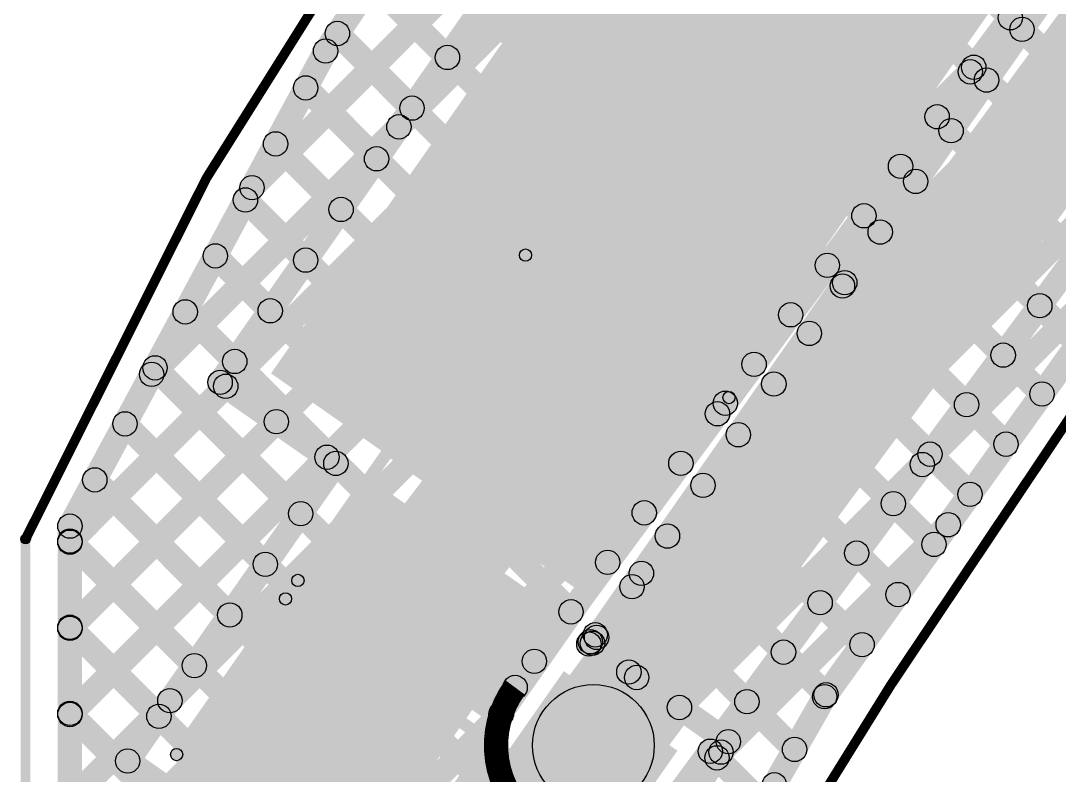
# Model space of a CAD drawing. Header units: millimetres. Extents: x 1.49 to 4.64, y 4.45 to 5.86.
# Drawn here: x 1.4898 to 1.9163, y 4.7328 to 5.0424 of the extents above; entities that cross this region are included whole.
import ezdxf

# ---------------------------------------------------------------- set-up
doc = ezdxf.new("R2010")
doc.units = ezdxf.units.MM
doc.header["$MEASUREMENT"] = 0
for name, color, linetype in [('BottomLayer', 5, 'Continuous'), ('Mechanical2', 216, 'Continuous'), ('TopLayer', 1, 'Continuous'), ('TopOverlay', 2, 'Continuous'), ('TopPaste', 8, 'Continuous'), ('TopSolder', 216, 'Continuous'), ('ViaHoleLayer', 16, 'Continuous')]:
    doc.layers.add(name, color=color, linetype=linetype)

# ---------------------------------------------------------------- blocks, each defined once
blk = doc.blocks.new('R__1206_1')
at = {"layer": 'TopLayer'}
for points in [[(-0.08, 0.035), (-0.02, 0.035), (-0.02, -0.035), (-0.08, -0.035)], [(0.02, 0.035), (0.08, 0.035), (0.08, -0.035), (0.02, -0.035)]]:
    blk.add_hatch(color=1, dxfattribs=at).paths.add_polyline_path(points)
at = {"layer": 'TopOverlay'}
h = blk.add_hatch(color=2, dxfattribs=at)
edge = h.paths.add_edge_path()
edge.add_arc((-0.084, 0.039), 0.0025, 0, 360)
h = blk.add_hatch(color=2, dxfattribs=at)
edge = h.paths.add_edge_path()
edge.add_arc((-0.084, 0.039), 0.0025, 0, 360)
for points in [[(-0.0815, -0.039), (-0.0865, -0.039), (-0.0865, 0.039), (-0.0815, 0.039)], [(-0.084, 0.0365), (-0.084, 0.0415), (0.084, 0.0415), (0.084, 0.0365)], [(0.0865, -0.039), (0.0815, -0.039), (0.0815, 0.039), (0.0865, 0.039)], [(-0.084, -0.0415), (-0.084, -0.0365), (0.084, -0.0365), (0.084, -0.0415)]]:
    blk.add_hatch(color=2, dxfattribs=at).paths.add_polyline_path(points)
h = blk.add_hatch(color=2, dxfattribs=at)
edge = h.paths.add_edge_path()
edge.add_arc((0.084, 0.039), 0.0025, 0, 360)
h = blk.add_hatch(color=2, dxfattribs=at)
edge = h.paths.add_edge_path()
edge.add_arc((0.084, 0.039), 0.0025, 0, 360)
h = blk.add_hatch(color=2, dxfattribs=at)
edge = h.paths.add_edge_path()
edge.add_arc((-0.084, -0.039), 0.0025, 0, 360)
h = blk.add_hatch(color=2, dxfattribs=at)
edge = h.paths.add_edge_path()
edge.add_arc((-0.084, -0.039), 0.0025, 0, 360)
h = blk.add_hatch(color=2, dxfattribs=at)
edge = h.paths.add_edge_path()
edge.add_arc((0.084, -0.039), 0.0025, 0, 360)
h = blk.add_hatch(color=2, dxfattribs=at)
edge = h.paths.add_edge_path()
edge.add_arc((0.084, -0.039), 0.0025, 0, 360)
at = {"layer": 'TopPaste'}
for points in [[(-0.08, 0.035), (-0.02, 0.035), (-0.02, -0.035), (-0.08, -0.035)], [(0.02, 0.035), (0.08, 0.035), (0.08, -0.035), (0.02, -0.035)]]:
    blk.add_hatch(color=8, dxfattribs=at).paths.add_polyline_path(points)
at = {"layer": 'TopSolder'}
for points in [[(-0.084, 0.039), (-0.016, 0.039), (-0.016, -0.039), (-0.084, -0.039)], [(0.016, 0.039), (0.084, 0.039), (0.084, -0.039), (0.016, -0.039)]]:
    blk.add_hatch(color=216, dxfattribs=at).paths.add_polyline_path(points)
at = {"layer": 'TopOverlay'}
for centre in [(-0.084, 0.039), (-0.084, 0.039), (0.084, 0.039), (0.084, 0.039), (-0.084, -0.039), (-0.084, -0.039), (0.084, -0.039), (0.084, -0.039)]:
    blk.add_circle(centre, 0.0025, dxfattribs=at)
blk = doc.blocks.new('W_____LED_6')
at = {"layer": 'TopLayer'}
for points in [[(-0.06526, 0.04685), (-0.02195, 0.04685), (-0.02195, -0.04685), (-0.06526, -0.04685)], [(-0.00226, 0.04685), (0.08947, 0.04685), (0.08947, -0.04685), (-0.00226, -0.04685)]]:
    blk.add_hatch(color=1, dxfattribs=at).paths.add_polyline_path(points)
at = {"layer": 'TopOverlay'}
h = blk.add_hatch(color=2, dxfattribs=at)
edge = h.paths.add_edge_path()
edge.add_arc((-0.069, 0.051), 0.0025, 0, 360)
h = blk.add_hatch(color=2, dxfattribs=at)
edge = h.paths.add_edge_path()
edge.add_arc((-0.069, 0.051), 0.0025, 0, 360)
for points in [[(-0.069, 0.0485), (-0.069, 0.0535), (0.094, 0.0535), (0.094, 0.0485)], [(0.134, 0.05301), (0.091, 0.05301), (0.091, -0.05299), (0.134, -0.05299)], [(-0.0715, 0.051), (-0.0665, 0.051), (-0.0665, -0.051), (-0.0715, -0.051)], [(-0.069, -0.0535), (-0.069, -0.0485), (0.094, -0.0485), (0.094, -0.0535)]]:
    blk.add_hatch(color=2, dxfattribs=at).paths.add_polyline_path(points)
h = blk.add_hatch(color=2, dxfattribs=at)
edge = h.paths.add_edge_path()
edge.add_arc((0.094, 0.051), 0.0025, 0, 360)
h = blk.add_hatch(color=2, dxfattribs=at)
edge = h.paths.add_edge_path()
edge.add_arc((-0.069, -0.051), 0.0025, 0, 360)
h = blk.add_hatch(color=2, dxfattribs=at)
edge = h.paths.add_edge_path()
edge.add_arc((-0.069, -0.051), 0.0025, 0, 360)
h = blk.add_hatch(color=2, dxfattribs=at)
edge = h.paths.add_edge_path()
edge.add_arc((0.094, -0.051), 0.0025, 0, 360)
at = {"layer": 'TopPaste'}
for points in [[(-0.06526, 0.04685), (-0.02195, 0.04685), (-0.02195, -0.04685), (-0.06526, -0.04685)], [(-0.00226, 0.04685), (0.08947, 0.04685), (0.08947, -0.04685), (-0.00226, -0.04685)]]:
    blk.add_hatch(color=8, dxfattribs=at).paths.add_polyline_path(points)
at = {"layer": 'TopSolder'}
for points in [[(-0.06926, 0.05085), (-0.01795, 0.05085), (-0.01795, -0.05085), (-0.06926, -0.05085)], [(-0.00626, 0.05085), (0.09347, 0.05085), (0.09347, -0.05085), (-0.00626, -0.05085)]]:
    blk.add_hatch(color=216, dxfattribs=at).paths.add_polyline_path(points)
at = {"layer": 'TopOverlay'}
for centre in [(-0.069, 0.051), (-0.069, 0.051), (0.094, 0.051), (-0.069, -0.051), (-0.069, -0.051), (0.094, -0.051)]:
    blk.add_circle(centre, 0.0025, dxfattribs=at)

msp = doc.modelspace()

# ---------------------------------------------------------------- hatches: boundary and pattern name
at = {"layer": 'BottomLayer'}
for points in [[(1.51354, 4.7188), (1.50646, 4.72587), (2.53458, 5.75399), (2.54166, 5.74692)], [(1.51354, 4.82487), (1.50646, 4.83194), (2.36466, 5.69013), (2.37173, 5.68306)], [(1.54709, 4.89377), (1.54001, 4.90084), (2.29395, 5.65478), (2.30102, 5.64771)], [(1.58833, 4.97037), (1.58126, 4.97745), (2.21993, 5.61611), (2.227, 5.60904)], [(1.54984, 4.63479), (1.51016, 4.66521), (2.02016, 5.33021), (2.05984, 5.29979)], [(1.51354, 4.78951), (1.50646, 4.79658), (2.01391, 5.30403), (2.02099, 5.29696)], [(1.51354, 4.75416), (1.50646, 4.76123), (2.03697, 5.29173), (2.04404, 5.28466)], [(1.69687, 4.76582), (1.68883, 4.77177), (2.07372, 5.29186), (2.08176, 5.28591)], [(1.7451, 4.73013), (1.7049, 4.75987), (2.08981, 5.27997), (2.13, 5.25023)], [(1.76117, 4.71823), (1.75313, 4.72418), (2.13372, 5.23845), (2.14176, 5.2325)], [(1.73436, 5.19847), (1.74143, 5.20554), (1.89979, 5.04718), (1.89272, 5.04011)], [(1.7179, 5.17958), (1.72497, 5.18665), (1.88475, 5.02686), (1.87768, 5.01979)], [(1.61914, 5.02719), (1.61086, 5.03281), (1.70586, 5.17281), (1.71414, 5.16719)], [(1.70209, 5.16002), (1.70917, 5.16709), (1.86971, 5.00655), (1.86264, 4.99947)], [(1.51354, 4.68344), (1.50646, 4.69052), (1.97695, 5.161), (1.98402, 5.15393)], [(1.6878, 5.13896), (1.69487, 5.14603), (1.85468, 4.98623), (1.84761, 4.97916)], [(1.67351, 5.1179), (1.68058, 5.12497), (1.83964, 4.96591), (1.83257, 4.95884)], [(1.65922, 5.09684), (1.66629, 5.10391), (1.8246, 4.94559), (1.81753, 4.93852)], [(1.64492, 5.07577), (1.65199, 5.08284), (1.80957, 4.92527), (1.8025, 4.9182)], [(1.63063, 5.05471), (1.6377, 5.06178), (1.79453, 4.90495), (1.78746, 4.89788)], [(1.61634, 5.03365), (1.62341, 5.04072), (1.77949, 4.88463), (1.77242, 4.87756)], [(1.5144, 4.83263), (1.5056, 4.83737), (1.6106, 5.03237), (1.6194, 5.02763)], [(1.5383, 4.67285), (1.53122, 4.67992), (1.87629, 5.02499), (1.88336, 5.01792)], [(1.60331, 5.01132), (1.61038, 5.01839), (1.76446, 4.86432), (1.75739, 4.85724)], [(1.59094, 4.98834), (1.59801, 4.99541), (1.74942, 4.844), (1.74235, 4.83693)], [(1.57856, 4.96536), (1.58563, 4.97243), (1.73438, 4.82368), (1.72731, 4.81661)], [(1.86361, 4.85674), (1.85654, 4.86381), (1.95333, 4.9606), (1.9604, 4.95353)], [(1.56619, 4.94238), (1.57326, 4.94945), (1.71935, 4.80336), (1.71228, 4.79629)], [(1.55381, 4.9194), (1.56088, 4.92647), (1.70431, 4.78304), (1.69724, 4.77597)], [(1.82406, 4.76208), (1.81594, 4.76792), (1.93094, 4.92792), (1.93906, 4.92208)], [(1.9048, 4.92196), (1.91187, 4.92903), (1.92759, 4.91331), (1.92052, 4.90624)], [(1.88977, 4.90164), (1.89684, 4.90871), (1.91281, 4.89274), (1.90574, 4.88567)], [(1.54144, 4.89642), (1.54851, 4.90349), (1.69064, 4.76135), (1.68357, 4.75428)], [(1.55807, 4.65727), (1.551, 4.66434), (1.77564, 4.88898), (1.78271, 4.88191)], [(1.87473, 4.88132), (1.8818, 4.88839), (1.89802, 4.87217), (1.89095, 4.8651)], [(1.52906, 4.87344), (1.53614, 4.88051), (1.75974, 4.6569), (1.75267, 4.64983)], [(1.85969, 4.861), (1.86676, 4.86808), (1.88324, 4.8516), (1.87617, 4.84453)], [(1.51669, 4.85045), (1.52376, 4.85753), (1.74689, 4.6344), (1.73982, 4.62733)], [(1.84466, 4.84069), (1.85173, 4.84776), (1.86845, 4.83103), (1.86138, 4.82396)], [(1.76296, 4.72073), (1.75588, 4.7278), (1.86719, 4.83911), (1.87426, 4.83204)], [(1.76296, 4.72073), (1.75588, 4.7278), (1.86719, 4.83911), (1.87426, 4.83204)], [(1.515, 4.66786), (1.505, 4.66786), (1.505, 4.835), (1.515, 4.835)], [(1.50646, 4.82532), (1.51354, 4.8324), (1.73403, 4.6119), (1.72696, 4.60483)], [(1.82962, 4.82037), (1.83669, 4.82744), (1.85367, 4.81046), (1.8466, 4.80339)], [(1.81458, 4.80005), (1.82165, 4.80712), (1.83888, 4.78989), (1.83181, 4.78282)], [(1.50646, 4.78997), (1.51354, 4.79704), (1.72104, 4.58954), (1.71397, 4.58247)], [(1.79955, 4.77973), (1.80662, 4.7868), (1.8241, 4.76932), (1.81703, 4.76225)], [(1.72434, 4.58752), (1.71566, 4.59248), (1.81566, 4.76748), (1.82434, 4.76252)], [(1.78451, 4.75941), (1.79158, 4.76648), (1.81117, 4.74689), (1.8041, 4.73982)], [(1.50646, 4.75461), (1.51354, 4.76168), (1.70744, 4.56778), (1.70037, 4.56071)], [(1.56129, 4.62513), (1.55422, 4.6322), (1.68368, 4.76167), (1.69075, 4.7546)], [(1.76947, 4.73909), (1.77654, 4.74616), (1.79831, 4.72439), (1.79124, 4.71732)]]:
    msp.add_hatch(color=5, dxfattribs=at).paths.add_polyline_path(points)
h = msp.add_hatch(color=5, dxfattribs=at)
edge = h.paths.add_edge_path()
edge.add_arc((1.89625, 5.04365), 0.005, 0, 360)
h = msp.add_hatch(color=5, dxfattribs=at)
edge = h.paths.add_edge_path()
edge.add_arc((1.61987, 5.03718), 0.005, 0, 360)
h = msp.add_hatch(color=5, dxfattribs=at)
edge = h.paths.add_edge_path()
edge.add_arc((1.615, 5.03), 0.005, 0, 360)
h = msp.add_hatch(color=5, dxfattribs=at)
edge = h.paths.add_edge_path()
edge.add_arc((1.615, 5.03), 0.005, 0, 360)
h = msp.add_hatch(color=5, dxfattribs=at)
edge = h.paths.add_edge_path()
edge.add_arc((1.87983, 5.02145), 0.005, 0, 360)
h = msp.add_hatch(color=5, dxfattribs=at)
edge = h.paths.add_edge_path()
edge.add_arc((1.88122, 5.02333), 0.005, 0, 360)
h = msp.add_hatch(color=5, dxfattribs=at)
edge = h.paths.add_edge_path()
edge.add_arc((1.60685, 5.01486), 0.005, 0, 360)
h = msp.add_hatch(color=5, dxfattribs=at)
edge = h.paths.add_edge_path()
edge.add_arc((1.86618, 5.00301), 0.005, 0, 360)
h = msp.add_hatch(color=5, dxfattribs=at)
edge = h.paths.add_edge_path()
edge.add_arc((1.59447, 4.99188), 0.005, 0, 360)
h = msp.add_hatch(color=5, dxfattribs=at)
edge = h.paths.add_edge_path()
edge.add_arc((1.85114, 4.98269), 0.005, 0, 360)
h = msp.add_hatch(color=5, dxfattribs=at)
edge = h.paths.add_edge_path()
edge.add_arc((1.5848, 4.97391), 0.005, 0, 360)
h = msp.add_hatch(color=5, dxfattribs=at)
edge = h.paths.add_edge_path()
edge.add_arc((1.5821, 4.96889), 0.005, 0, 360)
h = msp.add_hatch(color=5, dxfattribs=at)
edge = h.paths.add_edge_path()
edge.add_arc((1.83611, 4.96237), 0.005, 0, 360)
h = msp.add_hatch(color=5, dxfattribs=at)
edge = h.paths.add_edge_path()
edge.add_arc((1.56972, 4.94591), 0.005, 0, 360)
h = msp.add_hatch(color=5, dxfattribs=at)
edge = h.paths.add_edge_path()
edge.add_arc((1.82107, 4.94205), 0.005, 0, 360)
h = msp.add_hatch(color=5, dxfattribs=at)
edge = h.paths.add_edge_path()
edge.add_arc((1.90834, 4.9255), 0.005, 0, 360)
h = msp.add_hatch(color=5, dxfattribs=at)
edge = h.paths.add_edge_path()
edge.add_arc((1.55735, 4.92293), 0.005, 0, 360)
h = msp.add_hatch(color=5, dxfattribs=at)
edge = h.paths.add_edge_path()
edge.add_arc((1.80603, 4.92174), 0.005, 0, 360)
h = msp.add_hatch(color=5, dxfattribs=at)
edge = h.paths.add_edge_path()
edge.add_arc((1.8933, 4.90518), 0.005, 0, 360)
h = msp.add_hatch(color=5, dxfattribs=at)
edge = h.paths.add_edge_path()
edge.add_arc((1.54497, 4.89995), 0.005, 0, 360)
h = msp.add_hatch(color=5, dxfattribs=at)
edge = h.paths.add_edge_path()
edge.add_arc((1.791, 4.90142), 0.005, 0, 360)
h = msp.add_hatch(color=5, dxfattribs=at)
edge = h.paths.add_edge_path()
edge.add_arc((1.54355, 4.89731), 0.005, 0, 360)
h = msp.add_hatch(color=5, dxfattribs=at)
edge = h.paths.add_edge_path()
edge.add_arc((1.90927, 4.88921), 0.005, 0, 360)
h = msp.add_hatch(color=5, dxfattribs=at)
edge = h.paths.add_edge_path()
edge.add_arc((1.77917, 4.88544), 0.005, 0, 360)
h = msp.add_hatch(color=5, dxfattribs=at)
edge = h.paths.add_edge_path()
edge.add_arc((1.87827, 4.88486), 0.005, 0, 360)
h = msp.add_hatch(color=5, dxfattribs=at)
edge = h.paths.add_edge_path()
edge.add_arc((1.77596, 4.8811), 0.005, 0, 360)
h = msp.add_hatch(color=5, dxfattribs=at)
edge = h.paths.add_edge_path()
edge.add_arc((1.5326, 4.87697), 0.005, 0, 360)
h = msp.add_hatch(color=5, dxfattribs=at)
edge = h.paths.add_edge_path()
edge.add_arc((1.89449, 4.86864), 0.005, 0, 360)
h = msp.add_hatch(color=5, dxfattribs=at)
edge = h.paths.add_edge_path()
edge.add_arc((1.86323, 4.86454), 0.005, 0, 360)
h = msp.add_hatch(color=5, dxfattribs=at)
edge = h.paths.add_edge_path()
edge.add_arc((1.76092, 4.86078), 0.005, 0, 360)
h = msp.add_hatch(color=5, dxfattribs=at)
edge = h.paths.add_edge_path()
edge.add_arc((1.86007, 4.86028), 0.005, 0, 360)
h = msp.add_hatch(color=5, dxfattribs=at)
edge = h.paths.add_edge_path()
edge.add_arc((1.52023, 4.85399), 0.005, 0, 360)
h = msp.add_hatch(color=5, dxfattribs=at)
edge = h.paths.add_edge_path()
edge.add_arc((1.8797, 4.84806), 0.005, 0, 360)
h = msp.add_hatch(color=5, dxfattribs=at)
edge = h.paths.add_edge_path()
edge.add_arc((1.74588, 4.84046), 0.005, 0, 360)
h = msp.add_hatch(color=5, dxfattribs=at)
edge = h.paths.add_edge_path()
edge.add_arc((1.84819, 4.84422), 0.005, 0, 360)
h = msp.add_hatch(color=5, dxfattribs=at)
edge = h.paths.add_edge_path()
edge.add_arc((1.51, 4.835), 0.005, 0, 360)
h = msp.add_hatch(color=5, dxfattribs=at)
edge = h.paths.add_edge_path()
edge.add_arc((1.51, 4.835), 0.005, 0, 360)
h = msp.add_hatch(color=5, dxfattribs=at)
edge = h.paths.add_edge_path()
edge.add_arc((1.87072, 4.83557), 0.005, 0, 360)
h = msp.add_hatch(color=5, dxfattribs=at)
edge = h.paths.add_edge_path()
edge.add_arc((1.87072, 4.83557), 0.005, 0, 360)
h = msp.add_hatch(color=5, dxfattribs=at)
edge = h.paths.add_edge_path()
edge.add_arc((1.51, 4.82886), 0.005, 0, 360)
h = msp.add_hatch(color=5, dxfattribs=at)
edge = h.paths.add_edge_path()
edge.add_arc((1.51, 4.8284), 0.005, 0, 360)
h = msp.add_hatch(color=5, dxfattribs=at)
edge = h.paths.add_edge_path()
edge.add_arc((1.86492, 4.82749), 0.005, 0, 360)
h = msp.add_hatch(color=5, dxfattribs=at)
edge = h.paths.add_edge_path()
edge.add_arc((1.83315, 4.8239), 0.005, 0, 360)
h = msp.add_hatch(color=5, dxfattribs=at)
edge = h.paths.add_edge_path()
edge.add_arc((1.73085, 4.82014), 0.005, 0, 360)
h = msp.add_hatch(color=5, dxfattribs=at)
edge = h.paths.add_edge_path()
edge.add_arc((1.85013, 4.80692), 0.005, 0, 360)
h = msp.add_hatch(color=5, dxfattribs=at)
edge = h.paths.add_edge_path()
edge.add_arc((1.81812, 4.80358), 0.005, 0, 360)
h = msp.add_hatch(color=5, dxfattribs=at)
edge = h.paths.add_edge_path()
edge.add_arc((1.71581, 4.79982), 0.005, 0, 360)
h = msp.add_hatch(color=5, dxfattribs=at)
edge = h.paths.add_edge_path()
edge.add_arc((1.51, 4.7935), 0.005, 0, 360)
h = msp.add_hatch(color=5, dxfattribs=at)
edge = h.paths.add_edge_path()
edge.add_arc((1.51, 4.79305), 0.005, 0, 360)
h = msp.add_hatch(color=5, dxfattribs=at)
edge = h.paths.add_edge_path()
edge.add_arc((1.83535, 4.78635), 0.005, 0, 360)
h = msp.add_hatch(color=5, dxfattribs=at)
edge = h.paths.add_edge_path()
edge.add_arc((1.80308, 4.78327), 0.005, 0, 360)
h = msp.add_hatch(color=5, dxfattribs=at)
edge = h.paths.add_edge_path()
edge.add_arc((1.70077, 4.77951), 0.005, 0, 360)
h = msp.add_hatch(color=5, dxfattribs=at)
edge = h.paths.add_edge_path()
edge.add_arc((1.69285, 4.76879), 0.005, 0, 360)
h = msp.add_hatch(color=5, dxfattribs=at)
edge = h.paths.add_edge_path()
edge.add_arc((1.69285, 4.76879), 0.005, 0, 360)
h = msp.add_hatch(color=5, dxfattribs=at)
edge = h.paths.add_edge_path()
edge.add_arc((1.725, 4.745), 0.025, 0, 360)
h = msp.add_hatch(color=5, dxfattribs=at)
edge = h.paths.add_edge_path()
edge.add_arc((1.82, 4.765), 0.005, 0, 360)
h = msp.add_hatch(color=5, dxfattribs=at)
edge = h.paths.add_edge_path()
edge.add_arc((1.82, 4.765), 0.005, 0, 360)
h = msp.add_hatch(color=5, dxfattribs=at)
edge = h.paths.add_edge_path()
edge.add_arc((1.82056, 4.76578), 0.005, 0, 360)
h = msp.add_hatch(color=5, dxfattribs=at)
edge = h.paths.add_edge_path()
edge.add_arc((1.78804, 4.76295), 0.005, 0, 360)
h = msp.add_hatch(color=5, dxfattribs=at)
edge = h.paths.add_edge_path()
edge.add_arc((1.51, 4.75815), 0.005, 0, 360)
h = msp.add_hatch(color=5, dxfattribs=at)
edge = h.paths.add_edge_path()
edge.add_arc((1.51, 4.75769), 0.005, 0, 360)
h = msp.add_hatch(color=5, dxfattribs=at)
edge = h.paths.add_edge_path()
edge.add_arc((1.68711, 4.75782), 0.005, 0, 360)
h = msp.add_hatch(color=5, dxfattribs=at)
edge = h.paths.add_edge_path()
edge.add_arc((1.68722, 4.75813), 0.005, 0, 360)
h = msp.add_hatch(color=5, dxfattribs=at)
edge = h.paths.add_edge_path()
edge.add_arc((1.725, 4.745), 0.01181, 0, 360)
h = msp.add_hatch(color=5, dxfattribs=at)
edge = h.paths.add_edge_path()
edge.add_arc((1.77301, 4.74263), 0.005, 0, 360)
h = msp.add_hatch(color=5, dxfattribs=at)
edge = h.paths.add_edge_path()
edge.add_arc((1.80763, 4.74336), 0.005, 0, 360)
h = msp.add_hatch(color=5, dxfattribs=at)
edge = h.paths.add_edge_path()
edge.add_arc((1.79932, 4.72882), 0.005, 0, 360)
at = {"layer": 'Mechanical2'}
h = msp.add_hatch(color=216, dxfattribs=at)
edge = h.paths.add_edge_path()
edge.add_arc((1.49178, 4.82969), 0.00197, 0, 360)
h = msp.add_hatch(color=216, dxfattribs=at)
edge = h.paths.add_edge_path()
edge.add_arc((1.49178, 4.82969), 0.00197, 0, 360)
msp.add_hatch(color=216, dxfattribs=at).paths.add_polyline_path([(1.49375, 4.49206), (1.48981, 4.49206), (1.48981, 4.82969), (1.49375, 4.82969)])
at = {"layer": 'TopLayer'}
for points in [[(1.7431, 4.77158), (1.73602, 4.77865), (2.30007, 5.3427), (2.30714, 5.33563)], [(1.83083, 4.93003), (1.82376, 4.9371), (2.20388, 5.31722), (2.21095, 5.31015)], [(1.74826, 4.8121), (1.74119, 4.81917), (2.23382, 5.31181), (2.2409, 5.30474)], [(1.57579, 4.89115), (1.5676, 4.89689), (1.82352, 5.26237), (1.83171, 5.25663)], [(1.72094, 4.80783), (1.95965, 5.14874), (1.8313, 5.23861), (1.59259, 4.8977)], [(1.61914, 5.02719), (1.61086, 5.03281), (1.70586, 5.17281), (1.71414, 5.16719)], [(1.72872, 4.78407), (1.72053, 4.78981), (1.96473, 5.13855), (1.97292, 5.13282)], [(1.58833, 4.97037), (1.58126, 4.97745), (1.72416, 5.12035), (1.73123, 5.11327)], [(1.63063, 5.05471), (1.6377, 5.06178), (1.6686, 5.03089), (1.66152, 5.02382)], [(1.8975, 5.03533), (1.90457, 5.0424), (1.97093, 4.97604), (1.96386, 4.96897)], [(1.61634, 5.03365), (1.62341, 5.04072), (1.65403, 5.01009), (1.64696, 5.00302)], [(1.5144, 4.83263), (1.5056, 4.83737), (1.6106, 5.03237), (1.6194, 5.02763)], [(1.88293, 5.01454), (1.89001, 5.02161), (1.95659, 4.95502), (1.94952, 4.94795)], [(1.60331, 5.01132), (1.61038, 5.01839), (1.63947, 4.9893), (1.6324, 4.98223)], [(1.54709, 4.89377), (1.54001, 4.90084), (1.64159, 5.00241), (1.64866, 4.99534)], [(1.86837, 4.99374), (1.87545, 5.00081), (1.94226, 4.934), (1.93519, 4.92693)], [(1.59094, 4.98834), (1.59801, 4.99541), (1.62491, 4.9685), (1.61784, 4.96143)], [(1.85381, 4.97295), (1.86088, 4.98002), (1.92759, 4.91331), (1.92052, 4.90624)], [(1.57856, 4.96536), (1.58563, 4.97243), (1.61035, 4.94771), (1.60328, 4.94064)], [(1.76389, 4.75702), (1.75682, 4.76409), (1.95333, 4.9606), (1.9604, 4.95353)], [(1.83925, 4.95215), (1.84632, 4.95923), (1.91281, 4.89274), (1.90574, 4.88567)], [(1.56619, 4.94238), (1.57326, 4.94945), (1.59579, 4.92692), (1.58872, 4.91984)], [(1.82469, 4.93136), (1.83176, 4.93843), (1.89802, 4.87217), (1.89095, 4.8651)], [(1.55381, 4.9194), (1.56088, 4.92647), (1.58123, 4.90612), (1.57416, 4.89905)], [(1.82406, 4.76208), (1.81594, 4.76792), (1.93094, 4.92792), (1.93906, 4.92208)], [(1.81013, 4.91056), (1.8172, 4.91764), (1.88324, 4.8516), (1.87617, 4.84453)], [(1.54144, 4.89642), (1.54851, 4.90349), (1.60833, 4.84367), (1.60126, 4.8366)], [(1.56883, 4.88992), (1.57457, 4.89812), (1.62209, 4.86484), (1.61635, 4.85665)], [(1.79557, 4.88977), (1.80264, 4.89684), (1.86845, 4.83103), (1.86138, 4.82396)], [(1.51354, 4.82487), (1.50646, 4.83194), (1.57047, 4.89594), (1.57754, 4.88887)], [(1.51354, 4.78951), (1.50646, 4.79658), (1.59126, 4.88138), (1.59833, 4.87431)], [(1.52906, 4.87344), (1.53614, 4.88051), (1.59377, 4.82288), (1.58669, 4.8158)], [(1.78101, 4.86898), (1.78808, 4.87605), (1.85367, 4.81046), (1.8466, 4.80339)], [(1.51354, 4.75416), (1.50646, 4.76123), (1.61206, 4.86682), (1.61913, 4.85975)], [(1.5378, 4.73574), (1.52961, 4.74148), (1.61513, 4.86361), (1.62332, 4.85788)], [(1.51669, 4.85045), (1.52376, 4.85753), (1.57921, 4.80208), (1.57213, 4.79501)], [(1.76645, 4.84818), (1.77352, 4.85525), (1.83888, 4.78989), (1.83181, 4.78282)], [(1.7047, 4.8017), (1.63189, 4.85268), (1.55459, 4.7423), (1.62741, 4.69131)], [(1.78094, 4.73872), (1.77387, 4.74579), (1.86719, 4.83911), (1.87426, 4.83204)], [(1.78094, 4.73872), (1.77387, 4.74579), (1.86719, 4.83911), (1.87426, 4.83204)], [(1.515, 4.66786), (1.505, 4.66786), (1.505, 4.835), (1.515, 4.835)], [(1.50646, 4.82532), (1.51354, 4.8324), (1.56464, 4.78129), (1.55757, 4.77421)], [(1.75189, 4.82739), (1.75896, 4.83446), (1.8241, 4.76932), (1.81703, 4.76225)], [(1.73733, 4.80659), (1.7444, 4.81366), (1.81117, 4.74689), (1.8041, 4.73982)], [(1.50646, 4.78997), (1.51354, 4.79704), (1.55008, 4.76049), (1.54301, 4.75342)], [(1.72787, 4.78467), (1.71968, 4.79041), (1.72167, 4.79325), (1.72986, 4.78751)], [(1.72026, 4.78253), (1.726, 4.79072), (1.78326, 4.75062), (1.77753, 4.74243)], [(1.72277, 4.7858), (1.72984, 4.79287), (1.74629, 4.77642), (1.73922, 4.76935)], [(1.64814, 4.5838), (1.75951, 4.74284), (1.71287, 4.7755), (1.6015, 4.61645)], [(1.51354, 4.7188), (1.50646, 4.72587), (1.54752, 4.76692), (1.55459, 4.75985)], [(1.72434, 4.58752), (1.71566, 4.59248), (1.81566, 4.76748), (1.82434, 4.76252)], [(1.50646, 4.75461), (1.51354, 4.76168), (1.6097, 4.66552), (1.60263, 4.65845)], [(1.65592, 4.56004), (1.64773, 4.56577), (1.7763, 4.74939), (1.78449, 4.74366)], [(1.77221, 4.73635), (1.77928, 4.74342), (1.79831, 4.72439), (1.79124, 4.71732)], [(1.53084, 4.73452), (1.53657, 4.74271), (1.6212, 4.68345), (1.61546, 4.67526)]]:
    msp.add_hatch(color=1, dxfattribs=at).paths.add_polyline_path(points)
h = msp.add_hatch(color=1, dxfattribs=at)
edge = h.paths.add_edge_path()
edge.add_arc((1.61987, 5.03718), 0.005, 0, 360)
h = msp.add_hatch(color=1, dxfattribs=at)
edge = h.paths.add_edge_path()
edge.add_arc((1.90103, 5.03887), 0.005, 0, 360)
h = msp.add_hatch(color=1, dxfattribs=at)
edge = h.paths.add_edge_path()
edge.add_arc((1.615, 5.03), 0.005, 0, 360)
h = msp.add_hatch(color=1, dxfattribs=at)
edge = h.paths.add_edge_path()
edge.add_arc((1.615, 5.03), 0.005, 0, 360)
h = msp.add_hatch(color=1, dxfattribs=at)
edge = h.paths.add_edge_path()
edge.add_arc((1.66506, 5.02735), 0.005, 0, 360)
h = msp.add_hatch(color=1, dxfattribs=at)
edge = h.paths.add_edge_path()
edge.add_arc((1.88647, 5.01807), 0.005, 0, 360)
h = msp.add_hatch(color=1, dxfattribs=at)
edge = h.paths.add_edge_path()
edge.add_arc((1.60685, 5.01486), 0.005, 0, 360)
h = msp.add_hatch(color=1, dxfattribs=at)
edge = h.paths.add_edge_path()
edge.add_arc((1.6505, 5.00656), 0.005, 0, 360)
h = msp.add_hatch(color=1, dxfattribs=at)
edge = h.paths.add_edge_path()
edge.add_arc((1.64512, 4.99888), 0.005, 0, 360)
h = msp.add_hatch(color=1, dxfattribs=at)
edge = h.paths.add_edge_path()
edge.add_arc((1.87191, 4.99728), 0.005, 0, 360)
h = msp.add_hatch(color=1, dxfattribs=at)
edge = h.paths.add_edge_path()
edge.add_arc((1.59447, 4.99188), 0.005, 0, 360)
h = msp.add_hatch(color=1, dxfattribs=at)
edge = h.paths.add_edge_path()
edge.add_arc((1.63594, 4.98576), 0.005, 0, 360)
h = msp.add_hatch(color=1, dxfattribs=at)
edge = h.paths.add_edge_path()
edge.add_arc((1.5848, 4.97391), 0.005, 0, 360)
h = msp.add_hatch(color=1, dxfattribs=at)
edge = h.paths.add_edge_path()
edge.add_arc((1.85735, 4.97648), 0.005, 0, 360)
h = msp.add_hatch(color=1, dxfattribs=at)
edge = h.paths.add_edge_path()
edge.add_arc((1.5821, 4.96889), 0.005, 0, 360)
h = msp.add_hatch(color=1, dxfattribs=at)
edge = h.paths.add_edge_path()
edge.add_arc((1.62138, 4.96497), 0.005, 0, 360)
h = msp.add_hatch(color=1, dxfattribs=at)
edge = h.paths.add_edge_path()
edge.add_arc((1.84279, 4.95569), 0.005, 0, 360)
h = msp.add_hatch(color=1, dxfattribs=at)
edge = h.paths.add_edge_path()
edge.add_arc((1.56972, 4.94591), 0.005, 0, 360)
h = msp.add_hatch(color=1, dxfattribs=at)
edge = h.paths.add_edge_path()
edge.add_arc((1.60682, 4.94417), 0.005, 0, 360)
h = msp.add_hatch(color=1, dxfattribs=at)
edge = h.paths.add_edge_path()
edge.add_arc((1.82823, 4.9349), 0.005, 0, 360)
h = msp.add_hatch(color=1, dxfattribs=at)
edge = h.paths.add_edge_path()
edge.add_arc((1.8273, 4.93357), 0.005, 0, 360)
h = msp.add_hatch(color=1, dxfattribs=at)
edge = h.paths.add_edge_path()
edge.add_arc((1.55735, 4.92293), 0.005, 0, 360)
h = msp.add_hatch(color=1, dxfattribs=at)
edge = h.paths.add_edge_path()
edge.add_arc((1.59226, 4.92338), 0.005, 0, 360)
h = msp.add_hatch(color=1, dxfattribs=at)
edge = h.paths.add_edge_path()
edge.add_arc((1.81367, 4.9141), 0.005, 0, 360)
h = msp.add_hatch(color=1, dxfattribs=at)
edge = h.paths.add_edge_path()
edge.add_arc((1.54497, 4.89995), 0.005, 0, 360)
h = msp.add_hatch(color=1, dxfattribs=at)
edge = h.paths.add_edge_path()
edge.add_arc((1.5777, 4.90258), 0.005, 0, 360)
h = msp.add_hatch(color=1, dxfattribs=at)
edge = h.paths.add_edge_path()
edge.add_arc((1.54355, 4.89731), 0.005, 0, 360)
h = msp.add_hatch(color=1, dxfattribs=at)
edge = h.paths.add_edge_path()
edge.add_arc((1.5717, 4.89402), 0.005, 0, 360)
h = msp.add_hatch(color=1, dxfattribs=at)
edge = h.paths.add_edge_path()
edge.add_arc((1.5717, 4.89402), 0.005, 0, 360)
h = msp.add_hatch(color=1, dxfattribs=at)
edge = h.paths.add_edge_path()
edge.add_arc((1.574, 4.89241), 0.005, 0, 360)
h = msp.add_hatch(color=1, dxfattribs=at)
edge = h.paths.add_edge_path()
edge.add_arc((1.79911, 4.89331), 0.005, 0, 360)
h = msp.add_hatch(color=1, dxfattribs=at)
edge = h.paths.add_edge_path()
edge.add_arc((1.90927, 4.88921), 0.005, 0, 360)
h = msp.add_hatch(color=1, dxfattribs=at)
edge = h.paths.add_edge_path()
edge.add_arc((1.5326, 4.87697), 0.005, 0, 360)
h = msp.add_hatch(color=1, dxfattribs=at)
edge = h.paths.add_edge_path()
edge.add_arc((1.5948, 4.87785), 0.005, 0, 360)
h = msp.add_hatch(color=1, dxfattribs=at)
edge = h.paths.add_edge_path()
edge.add_arc((1.78455, 4.87251), 0.005, 0, 360)
h = msp.add_hatch(color=1, dxfattribs=at)
edge = h.paths.add_edge_path()
edge.add_arc((1.89449, 4.86864), 0.005, 0, 360)
h = msp.add_hatch(color=1, dxfattribs=at)
edge = h.paths.add_edge_path()
edge.add_arc((1.61559, 4.86329), 0.005, 0, 360)
h = msp.add_hatch(color=1, dxfattribs=at)
edge = h.paths.add_edge_path()
edge.add_arc((1.61922, 4.86074), 0.005, 0, 360)
h = msp.add_hatch(color=1, dxfattribs=at)
edge = h.paths.add_edge_path()
edge.add_arc((1.61922, 4.86074), 0.005, 0, 360)
h = msp.add_hatch(color=1, dxfattribs=at)
edge = h.paths.add_edge_path()
edge.add_arc((1.52023, 4.85399), 0.005, 0, 360)
h = msp.add_hatch(color=1, dxfattribs=at)
edge = h.paths.add_edge_path()
edge.add_arc((1.76999, 4.85172), 0.005, 0, 360)
h = msp.add_hatch(color=1, dxfattribs=at)
edge = h.paths.add_edge_path()
edge.add_arc((1.8797, 4.84806), 0.005, 0, 360)
h = msp.add_hatch(color=1, dxfattribs=at)
edge = h.paths.add_edge_path()
edge.add_arc((1.60479, 4.84013), 0.005, 0, 360)
h = msp.add_hatch(color=1, dxfattribs=at)
edge = h.paths.add_edge_path()
edge.add_arc((1.51, 4.835), 0.005, 0, 360)
h = msp.add_hatch(color=1, dxfattribs=at)
edge = h.paths.add_edge_path()
edge.add_arc((1.51, 4.835), 0.005, 0, 360)
h = msp.add_hatch(color=1, dxfattribs=at)
edge = h.paths.add_edge_path()
edge.add_arc((1.87072, 4.83557), 0.005, 0, 360)
h = msp.add_hatch(color=1, dxfattribs=at)
edge = h.paths.add_edge_path()
edge.add_arc((1.87072, 4.83557), 0.005, 0, 360)
h = msp.add_hatch(color=1, dxfattribs=at)
edge = h.paths.add_edge_path()
edge.add_arc((1.51, 4.82886), 0.005, 0, 360)
h = msp.add_hatch(color=1, dxfattribs=at)
edge = h.paths.add_edge_path()
edge.add_arc((1.51, 4.8284), 0.005, 0, 360)
h = msp.add_hatch(color=1, dxfattribs=at)
edge = h.paths.add_edge_path()
edge.add_arc((1.75542, 4.83092), 0.005, 0, 360)
h = msp.add_hatch(color=1, dxfattribs=at)
edge = h.paths.add_edge_path()
edge.add_arc((1.86492, 4.82749), 0.005, 0, 360)
h = msp.add_hatch(color=1, dxfattribs=at)
edge = h.paths.add_edge_path()
edge.add_arc((1.59023, 4.81934), 0.005, 0, 360)
h = msp.add_hatch(color=1, dxfattribs=at)
edge = h.paths.add_edge_path()
edge.add_arc((1.74472, 4.81564), 0.005, 0, 360)
h = msp.add_hatch(color=1, dxfattribs=at)
edge = h.paths.add_edge_path()
edge.add_arc((1.74086, 4.81013), 0.005, 0, 360)
h = msp.add_hatch(color=1, dxfattribs=at)
edge = h.paths.add_edge_path()
edge.add_arc((1.85013, 4.80692), 0.005, 0, 360)
h = msp.add_hatch(color=1, dxfattribs=at)
edge = h.paths.add_edge_path()
edge.add_arc((1.57567, 4.79855), 0.005, 0, 360)
h = msp.add_hatch(color=1, dxfattribs=at)
edge = h.paths.add_edge_path()
edge.add_arc((1.51, 4.7935), 0.005, 0, 360)
h = msp.add_hatch(color=1, dxfattribs=at)
edge = h.paths.add_edge_path()
edge.add_arc((1.51, 4.79305), 0.005, 0, 360)
h = msp.add_hatch(color=1, dxfattribs=at)
edge = h.paths.add_edge_path()
edge.add_arc((1.72576, 4.79038), 0.005, 0, 360)
h = msp.add_hatch(color=1, dxfattribs=at)
edge = h.paths.add_edge_path()
edge.add_arc((1.7263, 4.78933), 0.005, 0, 360)
h = msp.add_hatch(color=1, dxfattribs=at)
edge = h.paths.add_edge_path()
edge.add_arc((1.72313, 4.78662), 0.005, 0, 360)
h = msp.add_hatch(color=1, dxfattribs=at)
edge = h.paths.add_edge_path()
edge.add_arc((1.72377, 4.78754), 0.005, 0, 360)
h = msp.add_hatch(color=1, dxfattribs=at)
edge = h.paths.add_edge_path()
edge.add_arc((1.72463, 4.78694), 0.005, 0, 360)
h = msp.add_hatch(color=1, dxfattribs=at)
edge = h.paths.add_edge_path()
edge.add_arc((1.83535, 4.78635), 0.005, 0, 360)
h = msp.add_hatch(color=1, dxfattribs=at)
edge = h.paths.add_edge_path()
edge.add_arc((1.56111, 4.77775), 0.005, 0, 360)
h = msp.add_hatch(color=1, dxfattribs=at)
edge = h.paths.add_edge_path()
edge.add_arc((1.73956, 4.77512), 0.005, 0, 360)
h = msp.add_hatch(color=1, dxfattribs=at)
edge = h.paths.add_edge_path()
edge.add_arc((1.74275, 4.77288), 0.005, 0, 360)
h = msp.add_hatch(color=1, dxfattribs=at)
edge = h.paths.add_edge_path()
edge.add_arc((1.55105, 4.76339), 0.005, 0, 360)
h = msp.add_hatch(color=1, dxfattribs=at)
edge = h.paths.add_edge_path()
edge.add_arc((1.82, 4.765), 0.005, 0, 360)
h = msp.add_hatch(color=1, dxfattribs=at)
edge = h.paths.add_edge_path()
edge.add_arc((1.82, 4.765), 0.005, 0, 360)
h = msp.add_hatch(color=1, dxfattribs=at)
edge = h.paths.add_edge_path()
edge.add_arc((1.82056, 4.76578), 0.005, 0, 360)
h = msp.add_hatch(color=1, dxfattribs=at)
edge = h.paths.add_edge_path()
edge.add_arc((1.76035, 4.76056), 0.005, 0, 360)
h = msp.add_hatch(color=1, dxfattribs=at)
edge = h.paths.add_edge_path()
edge.add_arc((1.51, 4.75815), 0.005, 0, 360)
h = msp.add_hatch(color=1, dxfattribs=at)
edge = h.paths.add_edge_path()
edge.add_arc((1.51, 4.75769), 0.005, 0, 360)
h = msp.add_hatch(color=1, dxfattribs=at)
edge = h.paths.add_edge_path()
edge.add_arc((1.54655, 4.75696), 0.005, 0, 360)
h = msp.add_hatch(color=1, dxfattribs=at)
edge = h.paths.add_edge_path()
edge.add_arc((1.725, 4.745), 0.01181, 0, 360)
h = msp.add_hatch(color=1, dxfattribs=at)
edge = h.paths.add_edge_path()
edge.add_arc((1.7804, 4.74653), 0.005, 0, 360)
h = msp.add_hatch(color=1, dxfattribs=at)
edge = h.paths.add_edge_path()
edge.add_arc((1.7804, 4.74653), 0.005, 0, 360)
h = msp.add_hatch(color=1, dxfattribs=at)
edge = h.paths.add_edge_path()
edge.add_arc((1.77741, 4.74225), 0.005, 0, 360)
h = msp.add_hatch(color=1, dxfattribs=at)
edge = h.paths.add_edge_path()
edge.add_arc((1.77741, 4.74225), 0.005, 0, 360)
h = msp.add_hatch(color=1, dxfattribs=at)
edge = h.paths.add_edge_path()
edge.add_arc((1.80763, 4.74336), 0.005, 0, 360)
h = msp.add_hatch(color=1, dxfattribs=at)
edge = h.paths.add_edge_path()
edge.add_arc((1.5337, 4.73861), 0.005, 0, 360)
h = msp.add_hatch(color=1, dxfattribs=at)
edge = h.paths.add_edge_path()
edge.add_arc((1.5337, 4.73861), 0.005, 0, 360)
h = msp.add_hatch(color=1, dxfattribs=at)
edge = h.paths.add_edge_path()
edge.add_arc((1.77575, 4.73989), 0.005, 0, 360)
h = msp.add_hatch(color=1, dxfattribs=at)
edge = h.paths.add_edge_path()
edge.add_arc((1.79932, 4.72882), 0.005, 0, 360)
at = {"layer": 'ViaHoleLayer'}
h = msp.add_hatch(color=16, dxfattribs=at)
edge = h.paths.add_edge_path()
edge.add_arc((1.725, 4.745), 0.00591, 0, 360)

# ---------------------------------------------------------------- linework, layer by layer
at = {"layer": 'BottomLayer', "const_width": 0.01}
msp.add_lwpolyline([(1.75715, 4.72121, -1), (1.69285, 4.76879)], format="xyb", dxfattribs=at)
at = {"layer": 'BottomLayer'}
for centre, radius in [((1.89625, 5.04365), 0.005), ((1.61987, 5.03718), 0.005), ((1.615, 5.03), 0.005), ((1.615, 5.03), 0.005), ((1.87983, 5.02145), 0.005), ((1.88122, 5.02333), 0.005), ((1.60685, 5.01486), 0.005), ((1.86618, 5.00301), 0.005), ((1.59447, 4.99188), 0.005), ((1.85114, 4.98269), 0.005), ((1.5848, 4.97391), 0.005), ((1.5821, 4.96889), 0.005), ((1.83611, 4.96237), 0.005), ((1.56972, 4.94591), 0.005), ((1.82107, 4.94205), 0.005), ((1.90834, 4.9255), 0.005), ((1.55735, 4.92293), 0.005), ((1.80603, 4.92174), 0.005), ((1.8933, 4.90518), 0.005), ((1.54497, 4.89995), 0.005), ((1.791, 4.90142), 0.005), ((1.54355, 4.89731), 0.005), ((1.90927, 4.88921), 0.005), ((1.77917, 4.88544), 0.005), ((1.87827, 4.88486), 0.005), ((1.77596, 4.8811), 0.005), ((1.5326, 4.87697), 0.005), ((1.89449, 4.86864), 0.005), ((1.86323, 4.86454), 0.005), ((1.76092, 4.86078), 0.005), ((1.86007, 4.86028), 0.005), ((1.52023, 4.85399), 0.005), ((1.8797, 4.84806), 0.005), ((1.74588, 4.84046), 0.005), ((1.84819, 4.84422), 0.005), ((1.51, 4.835), 0.005), ((1.51, 4.835), 0.005), ((1.87072, 4.83557), 0.005), ((1.87072, 4.83557), 0.005), ((1.51, 4.82886), 0.005), ((1.51, 4.8284), 0.005), ((1.86492, 4.82749), 0.005), ((1.83315, 4.8239), 0.005), ((1.73085, 4.82014), 0.005), ((1.85013, 4.80692), 0.005), ((1.81812, 4.80358), 0.005), ((1.71581, 4.79982), 0.005), ((1.51, 4.7935), 0.005), ((1.51, 4.79305), 0.005), ((1.83535, 4.78635), 0.005), ((1.80308, 4.78327), 0.005), ((1.70077, 4.77951), 0.005), ((1.69285, 4.76879), 0.005), ((1.69285, 4.76879), 0.005), ((1.725, 4.745), 0.025), ((1.82, 4.765), 0.005), ((1.82, 4.765), 0.005), ((1.82056, 4.76578), 0.005), ((1.78804, 4.76295), 0.005), ((1.51, 4.75815), 0.005), ((1.51, 4.75769), 0.005), ((1.68711, 4.75782), 0.005), ((1.68722, 4.75813), 0.005), ((1.77301, 4.74263), 0.005), ((1.80763, 4.74336), 0.005), ((1.79932, 4.72882), 0.005)]:
    msp.add_circle(centre, radius, dxfattribs=at)
at = {"layer": 'Mechanical2', "const_width": 0.00394}
for points in [[(1.49178, 4.82969, -0.650988), (4.64195, 4.82969)], [(1.67, 4.47298, -0.026009), (1.94337, 4.91344)]]:
    msp.add_lwpolyline(points, format="xyb", dxfattribs=at)
at = {"layer": 'Mechanical2'}
msp.add_circle((1.49178, 4.82969), 0.00197, dxfattribs=at)
msp.add_circle((1.49178, 4.82969), 0.00197, dxfattribs=at)
at = {"layer": 'TopLayer'}
for centre in [(1.61987, 5.03718), (1.90103, 5.03887), (1.615, 5.03), (1.615, 5.03), (1.66506, 5.02735), (1.88647, 5.01807), (1.60685, 5.01486), (1.6505, 5.00656), (1.64512, 4.99888), (1.87191, 4.99728), (1.59447, 4.99188), (1.63594, 4.98576), (1.5848, 4.97391), (1.85735, 4.97648), (1.5821, 4.96889), (1.62138, 4.96497), (1.84279, 4.95569), (1.56972, 4.94591), (1.60682, 4.94417), (1.82823, 4.9349), (1.8273, 4.93357), (1.55735, 4.92293), (1.59226, 4.92338), (1.81367, 4.9141), (1.54497, 4.89995), (1.5777, 4.90258), (1.54355, 4.89731), (1.5717, 4.89402), (1.5717, 4.89402), (1.574, 4.89241), (1.79911, 4.89331), (1.90927, 4.88921), (1.5326, 4.87697), (1.5948, 4.87785), (1.78455, 4.87251), (1.89449, 4.86864), (1.61559, 4.86329), (1.61922, 4.86074), (1.61922, 4.86074), (1.52023, 4.85399), (1.76999, 4.85172), (1.8797, 4.84806), (1.60479, 4.84013), (1.51, 4.835), (1.51, 4.835), (1.87072, 4.83557), (1.87072, 4.83557), (1.51, 4.82886), (1.51, 4.8284), (1.75542, 4.83092), (1.86492, 4.82749), (1.59023, 4.81934), (1.74472, 4.81564), (1.74086, 4.81013), (1.85013, 4.80692), (1.57567, 4.79855), (1.51, 4.7935), (1.51, 4.79305), (1.72576, 4.79038), (1.7263, 4.78933), (1.72313, 4.78662), (1.72377, 4.78754), (1.72463, 4.78694), (1.83535, 4.78635), (1.56111, 4.77775), (1.73956, 4.77512), (1.74275, 4.77288), (1.55105, 4.76339), (1.82, 4.765), (1.82, 4.765), (1.82056, 4.76578), (1.76035, 4.76056), (1.51, 4.75815), (1.51, 4.75769), (1.54655, 4.75696), (1.7804, 4.74653), (1.7804, 4.74653), (1.77741, 4.74225), (1.77741, 4.74225), (1.80763, 4.74336), (1.5337, 4.73861), (1.5337, 4.73861), (1.77575, 4.73989), (1.79932, 4.72882)]:
    msp.add_circle(centre, 0.005, dxfattribs=at)

# ---------------------------------------------------------------- block references
for name, p, rotation in [('W_____LED_6', (1.685, 4.84), 55), ('R__1206_1', (1.645, 4.725), 325)]:
    msp.add_blockref(name, p, dxfattribs=dict(rotation=rotation))

doc.saveas('drawing.dxf')
